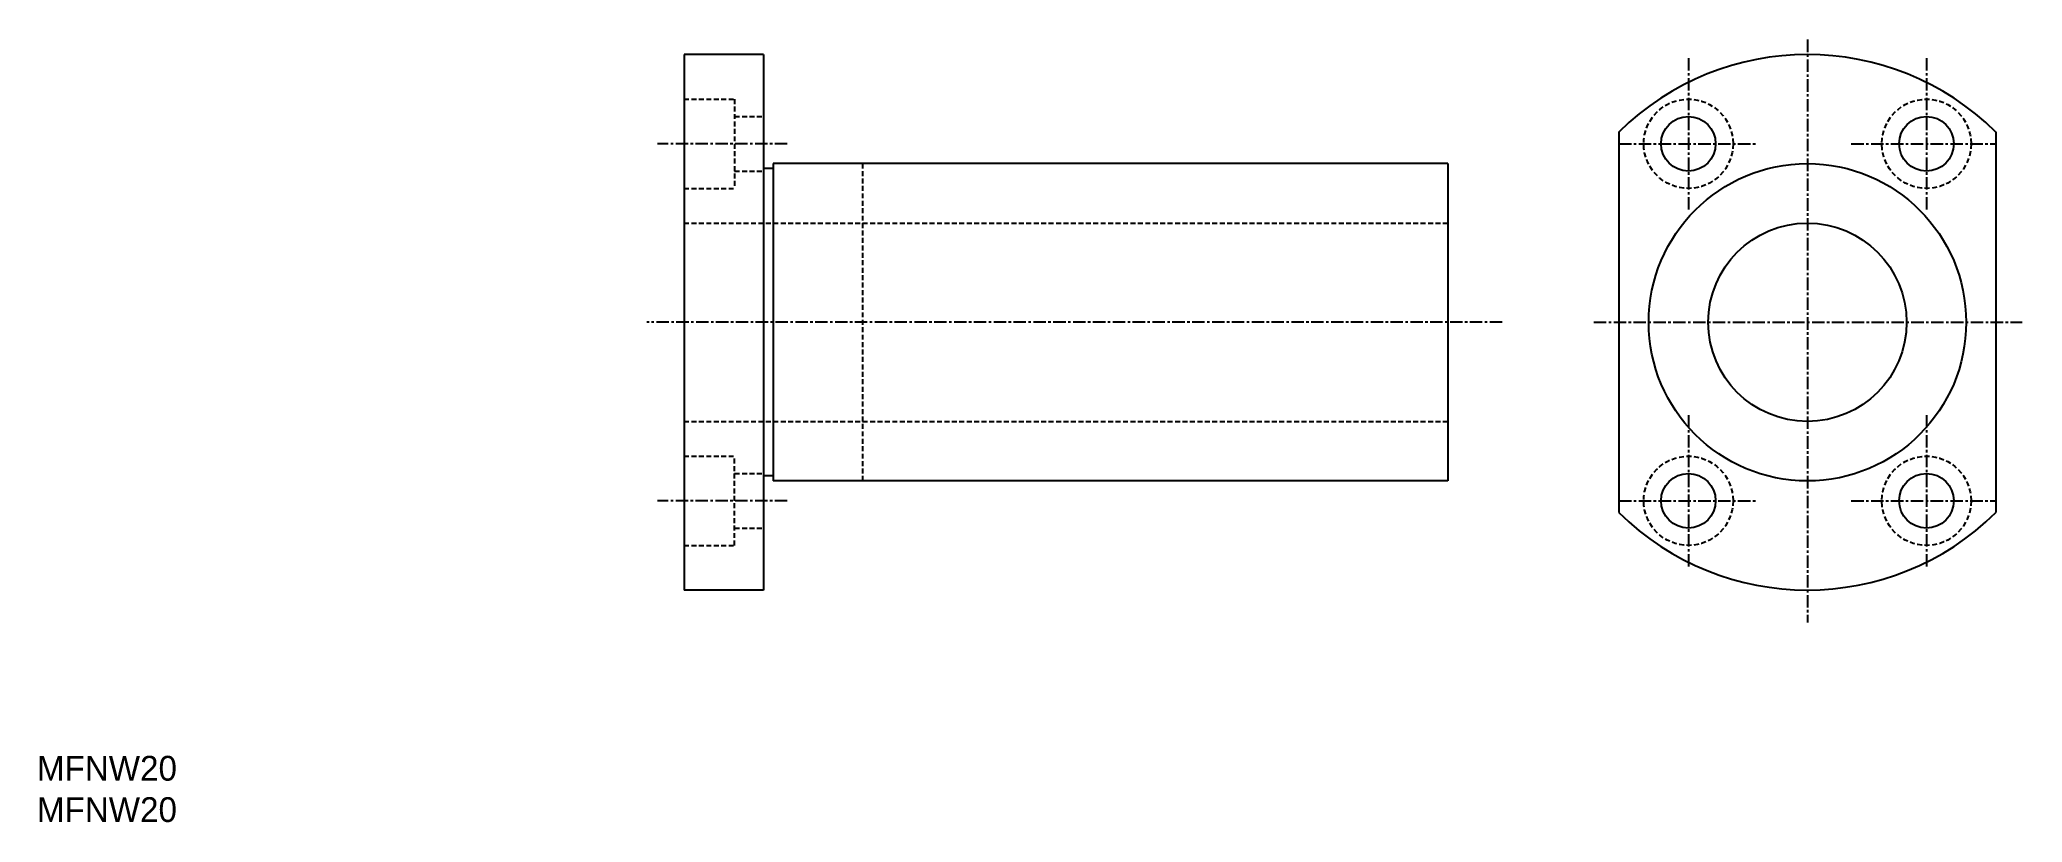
# Model space of a CAD drawing. Extents: x 10 to 210, y 10 to 89.
import ezdxf

# ---------------------------------------------------------------- set-up
doc = ezdxf.new("R2010")
doc.units = 0
doc.linetypes.add('CENTER', pattern=[2, 1.25, -0.25, 0.25, -0.25])
doc.linetypes.add('DASHED', pattern=[0.75, 0.5, -0.25])
doc.layers.get('0').update_dxf_attribs({"linetype": 'CONTINUOUS'})
doc.layers.add('CENTER', color=1, linetype='CENTER')

msp = doc.modelspace()

# ---------------------------------------------------------------- linework, layer by layer
at = {"color": 7, "linetype": 'CONTINUOUS'}
for p, q in [((75.23, 87.39), (75.23, 33.39)), ((83.23, 87.39), (75.23, 87.39)), ((83.23, 87.39), (83.23, 33.39)), ((169.47, 79.58), (169.47, 41.21)), ((207.47, 79.58), (207.47, 41.21)), ((84.23, 76.39), (84.23, 44.39)), ((152.23, 76.39), (84.23, 76.39)), ((152.23, 76.39), (152.23, 44.39)), ((84.23, 75.89), (83.23, 75.89)), ((84.23, 44.89), (83.23, 44.89)), ((152.23, 44.39), (84.23, 44.39)), ((83.23, 33.39), (75.23, 33.39))]:
    msp.add_line(p, q, dxfattribs=at)
at = {"color": 3, "linetype": 'DASHED'}
for p, q in [((75.23, 82.89), (80.33, 82.89)), ((80.33, 82.89), (80.33, 73.89)), ((80.33, 81.14), (83.23, 81.14)), ((93.23, 76.39), (93.23, 44.39)), ((80.33, 75.64), (83.23, 75.64)), ((75.23, 73.89), (80.33, 73.89)), ((75.23, 70.39), (152.23, 70.39)), ((75.23, 50.39), (152.23, 50.39)), ((75.23, 46.89), (80.33, 46.89)), ((80.33, 37.89), (80.33, 46.89)), ((80.33, 45.14), (83.23, 45.14)), ((80.33, 39.64), (83.23, 39.64)), ((75.23, 37.89), (80.33, 37.89))]:
    msp.add_line(p, q, dxfattribs=at)
for centre in [(176.47, 78.39), (200.47, 78.39), (176.47, 42.39), (200.47, 42.39)]:
    msp.add_circle(centre, 4.5, dxfattribs=at)
at = {"color": 7, "linetype": 'CONTINUOUS'}
for centre, radius in [((176.47, 78.39), 2.75), ((200.47, 78.39), 2.75), ((188.47, 60.39), 16), ((188.47, 60.39), 10), ((176.47, 42.39), 2.75), ((200.47, 42.39), 2.75)]:
    msp.add_circle(centre, radius, dxfattribs=at)
for start, end in [(45.2751, 134.7249), (225.2751, 314.7249)]:
    msp.add_arc((188.47, 60.39), 27, start, end, dxfattribs=at)
at = {"layer": 'CENTER', "color": 1, "linetype": 'CENTER'}
for p, q in [((188.47, 88.89), (188.47, 30.13)), ((176.47, 87.02), (176.47, 71.55)), ((200.47, 87.02), (200.47, 71.55)), ((85.64, 78.39), (72.54, 78.39)), ((169.47, 78.39), (183.44, 78.39)), ((192.89, 78.39), (207.44, 78.39)), ((157.7, 60.39), (71.49, 60.39)), ((166.94, 60.39), (210.13, 60.39)), ((176.47, 51.02), (176.47, 35.55)), ((200.47, 51.02), (200.47, 35.55)), ((85.64, 42.39), (72.54, 42.39)), ((169.47, 42.39), (183.44, 42.39)), ((192.89, 42.39), (207.44, 42.39))]:
    msp.add_line(p, q, dxfattribs=at)

# ---------------------------------------------------------------- texts
at = {"color": 7, "linetype": 'CONTINUOUS'}
for p in [(10, 14.17), (10, 10)]:
    msp.add_text('MFNW20', height=2.5, dxfattribs=at).set_placement(p)

doc.saveas('drawing.dxf')
